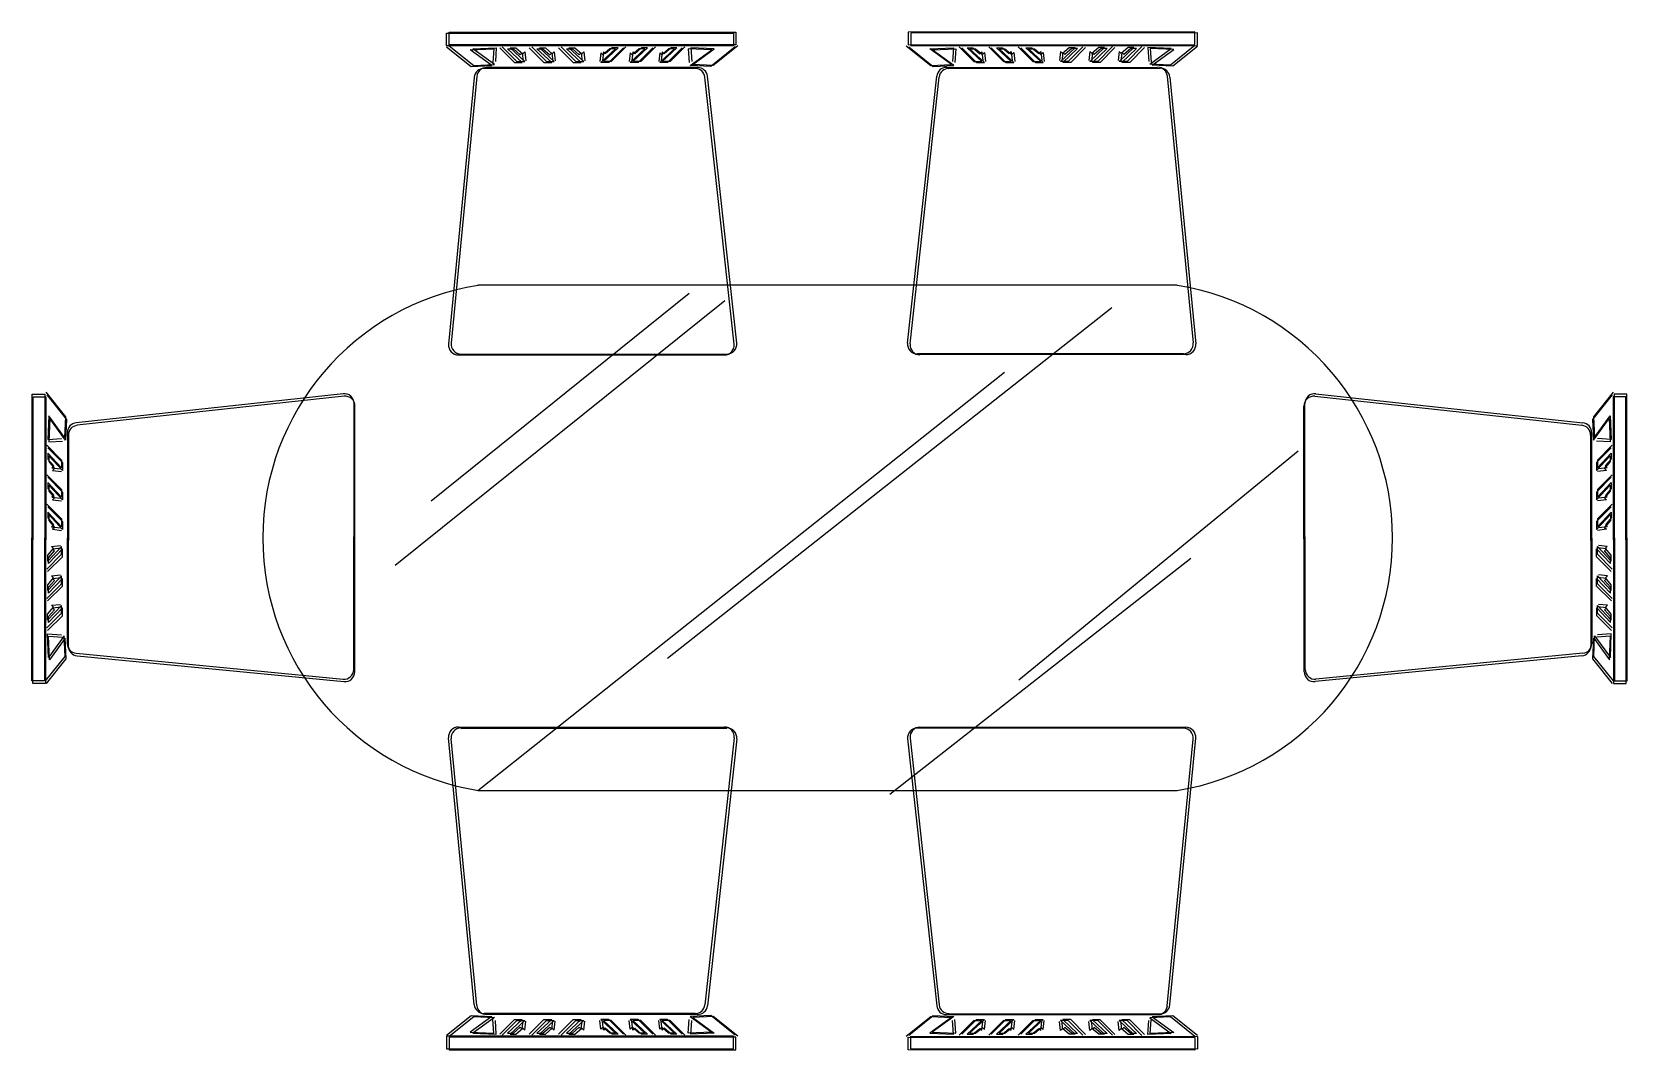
# Model space of a CAD drawing. Extents: x 15.9 to 33.1, y 12.3 to 21.3.
# Drawn here: x 25.187 to 27.781, y 16.037 to 17.693 of the extents above; entities that cross this region are included whole.
import ezdxf

# ---------------------------------------------------------------- set-up
doc = ezdxf.new("R2010")
doc.units = 0
doc.header["$LTSCALE"] = 0.5
doc.header["$MEASUREMENT"] = 0
doc.layers.get('0').update_dxf_attribs({"linetype": 'CONTINUOUS'})

# ---------------------------------------------------------------- blocks, each defined once
blk = doc.blocks.new('A$C610239F1')
for p, q in [((0.6743, 1.6333, -0.0908), (0.6743, 1.6541, -0.0908)), ((0.6743, 1.6541, -0.0908), (1.1405, 1.6541, -0.0908)), ((0.6785, 1.6349, -0.0908), (0.6785, 1.6556, -0.0908)), ((0.6785, 1.6556, -0.0908), (1.1446, 1.6556, -0.0908)), ((1.1446, 1.6349, -0.0908), (0.6785, 1.6349, -0.0908)), ((1.1405, 1.6541, -0.0908), (1.1405, 1.6333, -0.0908)), ((1.1446, 1.6556, -0.0908), (1.1446, 1.6349, -0.0908)), ((1.8909, 1.6561, -0.0908), (1.4247, 1.6557, -0.0908)), ((1.4247, 1.6557, -0.0908), (1.4247, 1.635, -0.0908)), ((1.4247, 1.635, -0.0908), (1.8909, 1.6354, -0.0908)), ((1.895, 1.6546, -0.0908), (1.4288, 1.6542, -0.0908)), ((1.4288, 1.6542, -0.0908), (1.4289, 1.6335, -0.0908)), ((1.8909, 1.6354, -0.0908), (1.8909, 1.6561, -0.0908)), ((1.895, 1.6339, -0.0908), (1.895, 1.6546, -0.0908)), ((1.1405, 1.6333, -0.0908), (0.6743, 1.6333, -0.0908)), ((0.6743, 1.6317, -0.0908), (0.7143, 1.5998, -0.0908)), ((0.6785, 1.6333, -0.0908), (0.7184, 1.6013, -0.0908)), ((0.7127, 1.627, -0.0908), (0.751, 1.6285, -0.0908)), ((0.7478, 1.6014, -0.0908), (0.7127, 1.627, -0.0908)), ((0.7168, 1.6285, -0.0908), (0.7551, 1.6301, -0.0908)), ((0.7519, 1.6029, -0.0908), (0.7168, 1.6285, -0.0908)), ((0.751, 1.6285, -0.0908), (0.7494, 1.6062, -0.0908)), ((0.7551, 1.6301, -0.0908), (0.7535, 1.6077, -0.0908)), ((0.7606, 1.6301, -0.0908), (0.7845, 1.6062, -0.0908)), ((0.7647, 1.6317, -0.0908), (0.7886, 1.6077, -0.0908)), ((0.7973, 1.6062, -0.0908), (0.7733, 1.6285, -0.0908)), ((0.7733, 1.6285, -0.0908), (0.7829, 1.6285, -0.0908)), ((0.8014, 1.6077, -0.0908), (0.7774, 1.6301, -0.0908)), ((0.7774, 1.6301, -0.0908), (0.787, 1.6301, -0.0908)), ((0.7829, 1.6285, -0.0908), (0.7941, 1.619, -0.0908)), ((0.787, 1.6301, -0.0908), (0.7982, 1.6205, -0.0908)), ((0.7941, 1.619, -0.0908), (0.7973, 1.6222, -0.0908)), ((0.7973, 1.6222, -0.0908), (0.7989, 1.6078, -0.0908)), ((0.7982, 1.6205, -0.0908), (0.8014, 1.6237, -0.0908)), ((0.8014, 1.6237, -0.0908), (0.803, 1.6093, -0.0908)), ((0.8084, 1.6301, -0.0908), (0.8324, 1.6062, -0.0908)), ((0.8126, 1.6317, -0.0908), (0.8365, 1.6077, -0.0908)), ((0.8452, 1.6062, -0.0908), (0.8212, 1.6285, -0.0908)), ((0.8212, 1.6285, -0.0908), (0.8308, 1.6285, -0.0908)), ((0.8493, 1.6077, -0.0908), (0.8253, 1.6301, -0.0908)), ((0.8253, 1.6301, -0.0908), (0.8349, 1.6301, -0.0908)), ((0.8308, 1.6285, -0.0908), (0.842, 1.619, -0.0908)), ((0.8349, 1.6301, -0.0908), (0.8461, 1.6205, -0.0908)), ((0.842, 1.619, -0.0908), (0.8452, 1.6222, -0.0908)), ((0.8452, 1.6222, -0.0908), (0.8468, 1.6078, -0.0908)), ((0.8461, 1.6205, -0.0908), (0.8493, 1.6237, -0.0908)), ((0.8493, 1.6237, -0.0908), (0.8509, 1.6093, -0.0908)), ((0.8563, 1.6301, -0.0908), (0.8803, 1.6062, -0.0908)), ((0.8605, 1.6317, -0.0908), (0.8844, 1.6077, -0.0908)), ((0.8931, 1.6062, -0.0908), (0.8691, 1.6285, -0.0908)), ((0.8691, 1.6285, -0.0908), (0.8787, 1.6285, -0.0908)), ((0.8972, 1.6077, -0.0908), (0.8732, 1.6301, -0.0908)), ((0.8732, 1.6301, -0.0908), (0.8828, 1.6301, -0.0908)), ((0.8787, 1.6285, -0.0908), (0.8899, 1.619, -0.0908)), ((0.8828, 1.6301, -0.0908), (0.894, 1.6205, -0.0908)), ((0.8899, 1.619, -0.0908), (0.8931, 1.6222, -0.0908)), ((0.8931, 1.6222, -0.0908), (0.8947, 1.6078, -0.0908)), ((0.894, 1.6205, -0.0908), (0.8972, 1.6237, -0.0908)), ((0.8972, 1.6237, -0.0908), (0.8988, 1.6093, -0.0908)), ((0.925, 1.6222, -0.0908), (0.9234, 1.6078, -0.0908)), ((0.925, 1.6062, -0.0908), (0.9489, 1.6285, -0.0908)), ((0.9282, 1.619, -0.0908), (0.925, 1.6222, -0.0908)), ((0.9291, 1.6237, -0.0908), (0.9275, 1.6093, -0.0908)), ((0.9394, 1.6285, -0.0908), (0.9282, 1.619, -0.0908)), ((0.9291, 1.6077, -0.0908), (0.9531, 1.6301, -0.0908)), ((0.9323, 1.6205, -0.0908), (0.9291, 1.6237, -0.0908)), ((0.9435, 1.6301, -0.0908), (0.9323, 1.6205, -0.0908)), ((0.9617, 1.6301, -0.0908), (0.9378, 1.6062, -0.0908)), ((0.9489, 1.6285, -0.0908), (0.9394, 1.6285, -0.0908)), ((0.9658, 1.6317, -0.0908), (0.9419, 1.6077, -0.0908)), ((0.9531, 1.6301, -0.0908), (0.9435, 1.6301, -0.0908)), ((0.9729, 1.6222, -0.0908), (0.9713, 1.6078, -0.0908)), ((0.9729, 1.6062, -0.0908), (0.9968, 1.6285, -0.0908)), ((0.9761, 1.619, -0.0908), (0.9729, 1.6222, -0.0908)), ((0.977, 1.6237, -0.0908), (0.9754, 1.6093, -0.0908)), ((0.9873, 1.6285, -0.0908), (0.9761, 1.619, -0.0908)), ((0.977, 1.6077, -0.0908), (1.001, 1.6301, -0.0908)), ((0.9802, 1.6205, -0.0908), (0.977, 1.6237, -0.0908)), ((0.9914, 1.6301, -0.0908), (0.9802, 1.6205, -0.0908)), ((1.0096, 1.6301, -0.0908), (0.9857, 1.6062, -0.0908)), ((0.9968, 1.6285, -0.0908), (0.9873, 1.6285, -0.0908)), ((1.0137, 1.6317, -0.0908), (0.9898, 1.6077, -0.0908)), ((1.001, 1.6301, -0.0908), (0.9914, 1.6301, -0.0908)), ((1.0208, 1.6222, -0.0908), (1.0192, 1.6078, -0.0908)), ((1.0208, 1.6062, -0.0908), (1.0447, 1.6285, -0.0908)), ((1.024, 1.619, -0.0908), (1.0208, 1.6222, -0.0908)), ((1.0249, 1.6237, -0.0908), (1.0233, 1.6093, -0.0908)), ((1.0351, 1.6285, -0.0908), (1.024, 1.619, -0.0908)), ((1.0249, 1.6077, -0.0908), (1.0488, 1.6301, -0.0908)), ((1.0281, 1.6205, -0.0908), (1.0249, 1.6237, -0.0908)), ((1.0393, 1.6301, -0.0908), (1.0281, 1.6205, -0.0908)), ((1.0575, 1.6301, -0.0908), (1.0336, 1.6062, -0.0908)), ((1.0447, 1.6285, -0.0908), (1.0351, 1.6285, -0.0908)), ((1.0616, 1.6317, -0.0908), (1.0377, 1.6077, -0.0908)), ((1.0488, 1.6301, -0.0908), (1.0393, 1.6301, -0.0908)), ((1.1054, 1.627, -0.0908), (1.0671, 1.6285, -0.0908)), ((1.0671, 1.6285, -0.0908), (1.0687, 1.6062, -0.0908)), ((1.0703, 1.6014, -0.0908), (1.1054, 1.627, -0.0908)), ((1.1095, 1.6285, -0.0908), (1.0712, 1.6301, -0.0908)), ((1.0712, 1.6301, -0.0908), (1.0728, 1.6077, -0.0908)), ((1.0744, 1.6029, -0.0908), (1.1095, 1.6285, -0.0908)), ((1.1437, 1.6317, -0.0908), (1.1038, 1.5998, -0.0908)), ((1.1478, 1.6333, -0.0908), (1.1079, 1.6013, -0.0908)), ((1.4216, 1.6334, -0.0908), (1.4615, 1.6015, -0.0908)), ((1.4257, 1.6319, -0.0908), (1.4656, 1.6, -0.0908)), ((1.4289, 1.6335, -0.0908), (1.895, 1.6339, -0.0908)), ((1.4599, 1.6286, -0.0908), (1.4982, 1.6303, -0.0908)), ((1.495, 1.6031, -0.0908), (1.4599, 1.6286, -0.0908)), ((1.464, 1.6271, -0.0908), (1.5023, 1.6287, -0.0908)), ((1.4991, 1.6016, -0.0908), (1.464, 1.6271, -0.0908)), ((1.4982, 1.6303, -0.0908), (1.4966, 1.6079, -0.0908)), ((1.5023, 1.6287, -0.0908), (1.5007, 1.6064, -0.0908)), ((1.5078, 1.6319, -0.0908), (1.5317, 1.6079, -0.0908)), ((1.5119, 1.6303, -0.0908), (1.5359, 1.6064, -0.0908)), ((1.5445, 1.608, -0.0908), (1.5205, 1.6303, -0.0908)), ((1.5205, 1.6303, -0.0908), (1.5301, 1.6303, -0.0908)), ((1.5486, 1.6064, -0.0908), (1.5247, 1.6288, -0.0908)), ((1.5247, 1.6288, -0.0908), (1.5342, 1.6288, -0.0908)), ((1.5301, 1.6303, -0.0908), (1.5413, 1.6207, -0.0908)), ((1.5342, 1.6288, -0.0908), (1.5454, 1.6192, -0.0908)), ((1.5413, 1.6207, -0.0908), (1.5445, 1.6239, -0.0908)), ((1.5445, 1.6239, -0.0908), (1.5461, 1.6095, -0.0908)), ((1.5454, 1.6192, -0.0908), (1.5486, 1.6224, -0.0908)), ((1.5486, 1.6224, -0.0908), (1.5502, 1.608, -0.0908)), ((1.5557, 1.6319, -0.0908), (1.5796, 1.608, -0.0908)), ((1.5598, 1.6304, -0.0908), (1.5837, 1.6065, -0.0908)), ((1.5924, 1.608, -0.0908), (1.5684, 1.6303, -0.0908)), ((1.5684, 1.6303, -0.0908), (1.578, 1.6303, -0.0908)), ((1.5965, 1.6065, -0.0908), (1.5726, 1.6288, -0.0908)), ((1.5726, 1.6288, -0.0908), (1.5821, 1.6288, -0.0908)), ((1.578, 1.6303, -0.0908), (1.5892, 1.6208, -0.0908)), ((1.5821, 1.6288, -0.0908), (1.5933, 1.6192, -0.0908)), ((1.5892, 1.6208, -0.0908), (1.5924, 1.624, -0.0908)), ((1.5924, 1.624, -0.0908), (1.594, 1.6096, -0.0908)), ((1.5933, 1.6192, -0.0908), (1.5965, 1.6224, -0.0908)), ((1.5965, 1.6224, -0.0908), (1.5981, 1.6081, -0.0908)), ((1.6036, 1.6319, -0.0908), (1.6275, 1.608, -0.0908)), ((1.6077, 1.6304, -0.0908), (1.6316, 1.6065, -0.0908)), ((1.6403, 1.608, -0.0908), (1.6163, 1.6304, -0.0908)), ((1.6163, 1.6304, -0.0908), (1.6259, 1.6304, -0.0908)), ((1.6444, 1.6065, -0.0908), (1.6204, 1.6288, -0.0908)), ((1.6204, 1.6288, -0.0908), (1.63, 1.6288, -0.0908)), ((1.6259, 1.6304, -0.0908), (1.6371, 1.6208, -0.0908)), ((1.63, 1.6288, -0.0908), (1.6412, 1.6193, -0.0908)), ((1.6371, 1.6208, -0.0908), (1.6403, 1.624, -0.0908)), ((1.6403, 1.624, -0.0908), (1.6419, 1.6096, -0.0908)), ((1.6412, 1.6193, -0.0908), (1.6444, 1.6225, -0.0908)), ((1.6444, 1.6225, -0.0908), (1.646, 1.6081, -0.0908)), ((1.6722, 1.624, -0.0908), (1.6706, 1.6097, -0.0908)), ((1.6722, 1.6081, -0.0908), (1.6962, 1.6304, -0.0908)), ((1.6754, 1.6208, -0.0908), (1.6722, 1.624, -0.0908)), ((1.685, 1.6081, -0.0908), (1.6722, 1.6081, -0.0908)), ((1.6763, 1.6225, -0.0908), (1.6747, 1.6081, -0.0908)), ((1.6866, 1.6304, -0.0908), (1.6754, 1.6208, -0.0908)), ((1.6763, 1.6065, -0.0908), (1.7003, 1.6289, -0.0908)), ((1.6795, 1.6193, -0.0908), (1.6763, 1.6225, -0.0908)), ((1.6907, 1.6289, -0.0908), (1.6795, 1.6193, -0.0908)), ((1.7089, 1.632, -0.0908), (1.685, 1.6081, -0.0908)), ((1.6962, 1.6304, -0.0908), (1.6866, 1.6304, -0.0908)), ((1.713, 1.6305, -0.0908), (1.6891, 1.6066, -0.0908)), ((1.7003, 1.6289, -0.0908), (1.6907, 1.6289, -0.0908)), ((1.7201, 1.6241, -0.0908), (1.7185, 1.6097, -0.0908)), ((1.7201, 1.6081, -0.0908), (1.744, 1.6305, -0.0908)), ((1.7233, 1.6209, -0.0908), (1.7201, 1.6241, -0.0908)), ((1.7329, 1.6081, -0.0908), (1.7201, 1.6081, -0.0908)), ((1.7242, 1.6225, -0.0908), (1.7226, 1.6082, -0.0908)), ((1.7345, 1.6305, -0.0908), (1.7233, 1.6209, -0.0908)), ((1.7242, 1.6066, -0.0908), (1.7482, 1.629, -0.0908)), ((1.7274, 1.6194, -0.0908), (1.7242, 1.6225, -0.0908)), ((1.7386, 1.6289, -0.0908), (1.7274, 1.6194, -0.0908)), ((1.7568, 1.6321, -0.0908), (1.7329, 1.6081, -0.0908)), ((1.744, 1.6305, -0.0908), (1.7345, 1.6305, -0.0908)), ((1.7609, 1.6306, -0.0908), (1.737, 1.6066, -0.0908)), ((1.7482, 1.629, -0.0908), (1.7386, 1.6289, -0.0908)), ((1.768, 1.6241, -0.0908), (1.7664, 1.6097, -0.0908)), ((1.768, 1.6081, -0.0908), (1.7919, 1.6305, -0.0908)), ((1.7712, 1.6209, -0.0908), (1.768, 1.6241, -0.0908)), ((1.7808, 1.6082, -0.0908), (1.768, 1.6081, -0.0908)), ((1.7721, 1.6226, -0.0908), (1.7705, 1.6082, -0.0908)), ((1.7824, 1.6305, -0.0908), (1.7712, 1.6209, -0.0908)), ((1.7721, 1.6066, -0.0908), (1.7961, 1.629, -0.0908)), ((1.7753, 1.6194, -0.0908), (1.7721, 1.6226, -0.0908)), ((1.7865, 1.629, -0.0908), (1.7753, 1.6194, -0.0908)), ((1.8047, 1.6321, -0.0908), (1.7808, 1.6082, -0.0908)), ((1.7919, 1.6305, -0.0908), (1.7824, 1.6305, -0.0908)), ((1.8088, 1.6306, -0.0908), (1.7849, 1.6066, -0.0908)), ((1.7961, 1.629, -0.0908), (1.7865, 1.629, -0.0908)), ((1.8526, 1.629, -0.0908), (1.8143, 1.6305, -0.0908)), ((1.8143, 1.6305, -0.0908), (1.8159, 1.6082, -0.0908)), ((1.8175, 1.6034, -0.0908), (1.8526, 1.629, -0.0908)), ((1.8567, 1.6275, -0.0908), (1.8184, 1.629, -0.0908)), ((1.8184, 1.629, -0.0908), (1.82, 1.6067, -0.0908)), ((1.8216, 1.6019, -0.0908), (1.8567, 1.6275, -0.0908)), ((1.8909, 1.6338, -0.0908), (1.851, 1.6018, -0.0908)), ((1.895, 1.6323, -0.0908), (1.8552, 1.6003, -0.0908)), ((0.7193, 1.5822, -0.0908), (0.6776, 1.1482, -0.0908)), ((0.7234, 1.5837, -0.0908), (0.6817, 1.1497, -0.0908)), ((0.7143, 1.5998, -0.0908), (0.7478, 1.6014, -0.0908)), ((0.7184, 1.6013, -0.0908), (0.7519, 1.6029, -0.0908)), ((1.0783, 1.5966, -0.0908), (0.7351, 1.5966, -0.0908)), ((1.0824, 1.5981, -0.0908), (0.7393, 1.5981, -0.0908)), ((0.7845, 1.6062, -0.0908), (0.7973, 1.6062, -0.0908)), ((0.7886, 1.6077, -0.0908), (0.8014, 1.6077, -0.0908)), ((0.8324, 1.6062, -0.0908), (0.8452, 1.6062, -0.0908)), ((0.8365, 1.6077, -0.0908), (0.8493, 1.6077, -0.0908)), ((0.8803, 1.6062, -0.0908), (0.8931, 1.6062, -0.0908)), ((0.8844, 1.6077, -0.0908), (0.8972, 1.6077, -0.0908)), ((0.9378, 1.6062, -0.0908), (0.925, 1.6062, -0.0908)), ((0.9419, 1.6077, -0.0908), (0.9291, 1.6077, -0.0908)), ((0.9857, 1.6062, -0.0908), (0.9729, 1.6062, -0.0908)), ((0.9898, 1.6077, -0.0908), (0.977, 1.6077, -0.0908)), ((1.0336, 1.6062, -0.0908), (1.0208, 1.6062, -0.0908)), ((1.0377, 1.6077, -0.0908), (1.0249, 1.6077, -0.0908)), ((1.1038, 1.5998, -0.0908), (1.0703, 1.6014, -0.0908)), ((1.1079, 1.6013, -0.0908), (1.0744, 1.6029, -0.0908)), ((1.1418, 1.1484, -0.0908), (1.0942, 1.5824, -0.0908)), ((1.1459, 1.1499, -0.0908), (1.0983, 1.5839, -0.0908)), ((1.4239, 1.15, -0.0908), (1.4711, 1.5841, -0.0908)), ((1.428, 1.1485, -0.0908), (1.4752, 1.5826, -0.0908)), ((1.4615, 1.6015, -0.0908), (1.495, 1.6031, -0.0908)), ((1.4656, 1.6, -0.0908), (1.4991, 1.6016, -0.0908)), ((1.487, 1.5983, -0.0908), (1.8301, 1.5986, -0.0908)), ((1.4911, 1.5968, -0.0908), (1.8343, 1.5971, -0.0908)), ((1.5317, 1.6079, -0.0908), (1.5445, 1.608, -0.0908)), ((1.5359, 1.6064, -0.0908), (1.5486, 1.6064, -0.0908)), ((1.5796, 1.608, -0.0908), (1.5924, 1.608, -0.0908)), ((1.5837, 1.6065, -0.0908), (1.5965, 1.6065, -0.0908)), ((1.6275, 1.608, -0.0908), (1.6403, 1.608, -0.0908)), ((1.6316, 1.6065, -0.0908), (1.6444, 1.6065, -0.0908)), ((1.6891, 1.6066, -0.0908), (1.6763, 1.6065, -0.0908)), ((1.737, 1.6066, -0.0908), (1.7242, 1.6066, -0.0908)), ((1.7849, 1.6066, -0.0908), (1.7721, 1.6066, -0.0908)), ((1.851, 1.6018, -0.0908), (1.8175, 1.6034, -0.0908)), ((1.8552, 1.6003, -0.0908), (1.8216, 1.6019, -0.0908)), ((1.8461, 1.5842, -0.0908), (1.8881, 1.1502, -0.0908)), ((1.8502, 1.5827, -0.0908), (1.8922, 1.1487, -0.0908)), ((0.5907, 0.7886), (1.1267, 1.2192)), ((0.6489, 0.8934), (1.0684, 1.2309)), ((1.8623, 1.2439), (0.7253, 1.2439)), ((1.0335, 0.6373), (1.7559, 1.2076)), ((0.6935, 1.1307, -0.0908), (1.1259, 1.1307, -0.0908)), ((0.6976, 1.1322, -0.0908), (1.13, 1.1322, -0.0908)), ((1.8722, 1.1327, -0.0908), (1.4398, 1.1323, -0.0908)), ((1.8763, 1.1312, -0.0908), (1.4439, 1.1308, -0.0908)), ((0.7253, 0.4224), (1.5811, 1.1029)), ((0, 0.6006, -0.0908), (0.0004, 1.0667, -0.0908)), ((0.0004, 1.0667, -0.0908), (0.0212, 1.0667, -0.0908)), ((0.0212, 1.0667, -0.0908), (0.0207, 0.6005, -0.0908)), ((0.0228, 1.0699, -0.0908), (0.0546, 1.03, -0.0908)), ((0.0243, 1.0658, -0.0908), (0.0561, 1.0258, -0.0908)), ((0.5061, 1.0675, -0.0908), (0.072, 1.0203, -0.0908)), ((0.5076, 1.0634, -0.0908), (0.0736, 1.0162, -0.0908)), ((2.086, 1.0634, -0.0908), (2.5201, 1.0162, -0.0908)), ((2.0876, 1.0675, -0.0908), (2.5216, 1.0203, -0.0908)), ((2.5694, 1.0658, -0.0908), (2.5375, 1.0258, -0.0908)), ((2.5709, 1.0699, -0.0908), (2.539, 1.03, -0.0908)), ((2.5932, 1.0667, -0.0908), (2.5725, 1.0667, -0.0908)), ((2.5725, 1.0667, -0.0908), (2.5729, 0.6005, -0.0908)), ((2.5936, 0.6006, -0.0908), (2.5932, 1.0667, -0.0908)), ((0.0015, 0.5964, -0.0908), (0.0019, 1.0626, -0.0908)), ((0.0019, 1.0626, -0.0908), (0.0227, 1.0626, -0.0908)), ((0.0227, 1.0626, -0.0908), (0.0223, 0.5964, -0.0908)), ((0.5234, 0.6193, -0.0908), (0.5238, 1.0517, -0.0908)), ((0.5249, 0.6151, -0.0908), (0.5253, 1.0475, -0.0908)), ((2.0687, 0.6151, -0.0908), (2.0683, 1.0475, -0.0908)), ((2.0702, 0.6193, -0.0908), (2.0699, 1.0517, -0.0908)), ((2.5917, 1.0626, -0.0908), (2.571, 1.0626, -0.0908)), ((2.571, 1.0626, -0.0908), (2.5714, 0.5964, -0.0908)), ((2.5921, 0.5964, -0.0908), (2.5917, 1.0626, -0.0908)), ((0.0275, 1.0316, -0.0908), (0.0259, 0.9933, -0.0908)), ((0.029, 1.0275, -0.0908), (0.0274, 0.9892, -0.0908)), ((0.053, 0.9964, -0.0908), (0.0275, 1.0316, -0.0908)), ((0.0545, 0.9923, -0.0908), (0.029, 1.0275, -0.0908)), ((0.0546, 1.03, -0.0908), (0.053, 0.9964, -0.0908)), ((0.0561, 1.0258, -0.0908), (0.0545, 0.9923, -0.0908)), ((2.5375, 1.0258, -0.0908), (2.5391, 0.9923, -0.0908)), ((2.539, 1.03, -0.0908), (2.5406, 0.9964, -0.0908)), ((2.5391, 0.9923, -0.0908), (2.5646, 1.0275, -0.0908)), ((2.5406, 0.9964, -0.0908), (2.5661, 1.0316, -0.0908)), ((2.5646, 1.0275, -0.0908), (2.5663, 0.9892, -0.0908)), ((2.5661, 1.0316, -0.0908), (2.5678, 0.9933, -0.0908)), ((0.0259, 0.9933, -0.0908), (0.0482, 0.9948, -0.0908)), ((0.0274, 0.9892, -0.0908), (0.0497, 0.9907, -0.0908)), ((0.0578, 1.0045, -0.0908), (0.0575, 0.6613, -0.0908)), ((0.0593, 1.0004, -0.0908), (0.059, 0.6572, -0.0908)), ((2.5343, 1.0004, -0.0908), (2.5346, 0.6572, -0.0908)), ((2.5358, 1.0045, -0.0908), (2.5361, 0.6613, -0.0908)), ((2.5663, 0.9892, -0.0908), (2.5439, 0.9907, -0.0908)), ((2.5678, 0.9933, -0.0908), (2.5454, 0.9948, -0.0908)), ((0.0243, 0.9837, -0.0908), (0.0482, 0.9597, -0.0908)), ((0.0258, 0.9796, -0.0908), (0.0497, 0.9556, -0.0908)), ((0.0259, 0.9709, -0.0908), (0.0258, 0.9613, -0.0908)), ((0.0258, 0.9613, -0.0908), (0.0354, 0.9502, -0.0908)), ((0.0482, 0.947, -0.0908), (0.0259, 0.9709, -0.0908)), ((0.0497, 0.9428, -0.0908), (0.0274, 0.9668, -0.0908)), ((0.0274, 0.9668, -0.0908), (0.0274, 0.9572, -0.0908)), ((0.0482, 0.9597, -0.0908), (0.0482, 0.947, -0.0908)), ((1.6044, 0.6024), (2.0589, 0.9748)), ((2.5679, 0.9796, -0.0908), (2.5439, 0.9556, -0.0908)), ((2.544, 0.9428, -0.0908), (2.5663, 0.9668, -0.0908)), ((2.5694, 0.9837, -0.0908), (2.5455, 0.9597, -0.0908)), ((2.5455, 0.947, -0.0908), (2.5678, 0.9709, -0.0908)), ((2.5455, 0.9597, -0.0908), (2.5455, 0.947, -0.0908)), ((2.5678, 0.9613, -0.0908), (2.5582, 0.9502, -0.0908)), ((2.5663, 0.9668, -0.0908), (2.5663, 0.9572, -0.0908)), ((2.5678, 0.9709, -0.0908), (2.5678, 0.9613, -0.0908)), ((0.0242, 0.9358, -0.0908), (0.0481, 0.9118, -0.0908)), ((0.0274, 0.9572, -0.0908), (0.0369, 0.946, -0.0908)), ((0.0354, 0.9502, -0.0908), (0.0322, 0.947, -0.0908)), ((0.0322, 0.947, -0.0908), (0.0466, 0.9454, -0.0908)), ((0.0369, 0.946, -0.0908), (0.0337, 0.9428, -0.0908)), ((0.0337, 0.9428, -0.0908), (0.0481, 0.9412, -0.0908)), ((0.0497, 0.9556, -0.0908), (0.0497, 0.9428, -0.0908)), ((2.5439, 0.9556, -0.0908), (2.544, 0.9428, -0.0908)), ((2.5694, 0.9358, -0.0908), (2.5455, 0.9118, -0.0908)), ((2.5599, 0.9428, -0.0908), (2.5456, 0.9412, -0.0908)), ((2.5614, 0.947, -0.0908), (2.5471, 0.9454, -0.0908)), ((2.5663, 0.9572, -0.0908), (2.5567, 0.946, -0.0908)), ((2.5567, 0.946, -0.0908), (2.5599, 0.9428, -0.0908)), ((2.5582, 0.9502, -0.0908), (2.5614, 0.947, -0.0908)), ((0.0257, 0.9317, -0.0908), (0.0497, 0.9077, -0.0908)), ((0.0481, 0.8991, -0.0908), (0.0258, 0.923, -0.0908)), ((0.0258, 0.923, -0.0908), (0.0258, 0.9134, -0.0908)), ((0.0258, 0.9134, -0.0908), (0.0354, 0.9023, -0.0908)), ((0.0496, 0.8949, -0.0908), (0.0273, 0.9189, -0.0908)), ((0.0273, 0.9189, -0.0908), (0.0273, 0.9093, -0.0908)), ((0.0273, 0.9093, -0.0908), (0.0369, 0.8981, -0.0908)), ((0.0481, 0.9118, -0.0908), (0.0481, 0.8991, -0.0908)), ((2.5679, 0.9317, -0.0908), (2.544, 0.9077, -0.0908)), ((2.544, 0.8949, -0.0908), (2.5663, 0.9189, -0.0908)), ((2.5455, 0.8991, -0.0908), (2.5678, 0.923, -0.0908)), ((2.5455, 0.9118, -0.0908), (2.5455, 0.8991, -0.0908)), ((2.5663, 0.9093, -0.0908), (2.5568, 0.8981, -0.0908)), ((2.5678, 0.9134, -0.0908), (2.5583, 0.9023, -0.0908)), ((2.5663, 0.9189, -0.0908), (2.5663, 0.9093, -0.0908)), ((2.5678, 0.923, -0.0908), (2.5678, 0.9134, -0.0908)), ((0.0242, 0.8879, -0.0908), (0.0481, 0.8639, -0.0908)), ((0.0257, 0.8838, -0.0908), (0.0496, 0.8598, -0.0908)), ((0.0354, 0.9023, -0.0908), (0.0322, 0.8991, -0.0908)), ((0.0322, 0.8991, -0.0908), (0.0465, 0.8975, -0.0908)), ((0.0369, 0.8981, -0.0908), (0.0337, 0.895, -0.0908)), ((0.0337, 0.895, -0.0908), (0.048, 0.8933, -0.0908)), ((0.0497, 0.9077, -0.0908), (0.0496, 0.8949, -0.0908)), ((2.544, 0.9077, -0.0908), (2.544, 0.8949, -0.0908)), ((2.5679, 0.8838, -0.0908), (2.544, 0.8598, -0.0908)), ((2.5695, 0.8879, -0.0908), (2.5455, 0.8639, -0.0908)), ((2.56, 0.895, -0.0908), (2.5456, 0.8933, -0.0908)), ((2.5615, 0.8991, -0.0908), (2.5471, 0.8975, -0.0908)), ((2.5568, 0.8981, -0.0908), (2.56, 0.895, -0.0908)), ((2.5583, 0.9023, -0.0908), (2.5615, 0.8991, -0.0908)), ((0.0481, 0.8512, -0.0908), (0.0258, 0.8751, -0.0908)), ((0.0258, 0.8751, -0.0908), (0.0258, 0.8656, -0.0908)), ((0.0258, 0.8656, -0.0908), (0.0353, 0.8544, -0.0908)), ((0.0496, 0.847, -0.0908), (0.0273, 0.871, -0.0908)), ((0.0273, 0.871, -0.0908), (0.0273, 0.8614, -0.0908)), ((0.0273, 0.8614, -0.0908), (0.0368, 0.8502, -0.0908)), ((0.0481, 0.8639, -0.0908), (0.0481, 0.8512, -0.0908)), ((0.0496, 0.8598, -0.0908), (0.0496, 0.847, -0.0908)), ((2.544, 0.847, -0.0908), (2.5664, 0.871, -0.0908)), ((2.544, 0.8598, -0.0908), (2.544, 0.847, -0.0908)), ((2.5455, 0.8639, -0.0908), (2.5456, 0.8512, -0.0908)), ((2.5456, 0.8512, -0.0908), (2.5679, 0.8751, -0.0908)), ((2.5664, 0.8614, -0.0908), (2.5568, 0.8502, -0.0908)), ((2.5679, 0.8656, -0.0908), (2.5583, 0.8544, -0.0908)), ((2.5664, 0.871, -0.0908), (2.5664, 0.8614, -0.0908)), ((2.5679, 0.8751, -0.0908), (2.5679, 0.8656, -0.0908)), ((0.0353, 0.8544, -0.0908), (0.0321, 0.8512, -0.0908)), ((0.0321, 0.8512, -0.0908), (0.0465, 0.8496, -0.0908)), ((0.0368, 0.8502, -0.0908), (0.0336, 0.8471, -0.0908)), ((0.0336, 0.8471, -0.0908), (0.048, 0.8454, -0.0908)), ((2.56, 0.8471, -0.0908), (2.5456, 0.8454, -0.0908)), ((2.5615, 0.8512, -0.0908), (2.5472, 0.8496, -0.0908)), ((2.5568, 0.8502, -0.0908), (2.56, 0.8471, -0.0908)), ((2.5583, 0.8544, -0.0908), (2.5615, 0.8512, -0.0908)), ((0.0241, 0.7825, -0.0908), (0.0481, 0.8065, -0.0908)), ((0.0481, 0.8192, -0.0908), (0.0257, 0.7953, -0.0908)), ((0.0257, 0.8049, -0.0908), (0.0353, 0.8161, -0.0908)), ((0.0257, 0.7953, -0.0908), (0.0257, 0.8049, -0.0908)), ((0.0496, 0.8151, -0.0908), (0.0272, 0.7912, -0.0908)), ((0.0272, 0.8008, -0.0908), (0.0368, 0.8119, -0.0908)), ((0.0321, 0.8192, -0.0908), (0.0465, 0.8208, -0.0908)), ((0.0353, 0.8161, -0.0908), (0.0321, 0.8192, -0.0908)), ((0.0336, 0.8151, -0.0908), (0.048, 0.8167, -0.0908)), ((0.0368, 0.8119, -0.0908), (0.0336, 0.8151, -0.0908)), ((0.0481, 0.8065, -0.0908), (0.0481, 0.8192, -0.0908)), ((0.0496, 0.8023, -0.0908), (0.0496, 0.8151, -0.0908)), ((2.5441, 0.8023, -0.0908), (2.5441, 0.8151, -0.0908)), ((2.5441, 0.8151, -0.0908), (2.5664, 0.7912, -0.0908)), ((2.5456, 0.8065, -0.0908), (2.5456, 0.8192, -0.0908)), ((2.5456, 0.8192, -0.0908), (2.5679, 0.7953, -0.0908)), ((2.5695, 0.7825, -0.0908), (2.5456, 0.8065, -0.0908)), ((2.56, 0.8151, -0.0908), (2.5457, 0.8167, -0.0908)), ((2.5615, 0.8192, -0.0908), (2.5472, 0.8208, -0.0908)), ((2.5568, 0.8119, -0.0908), (2.56, 0.8151, -0.0908)), ((2.5664, 0.8008, -0.0908), (2.5568, 0.8119, -0.0908)), ((2.5583, 0.8161, -0.0908), (2.5615, 0.8192, -0.0908)), ((2.5679, 0.8049, -0.0908), (2.5583, 0.8161, -0.0908)), ((2.5679, 0.7953, -0.0908), (2.5679, 0.8049, -0.0908)), ((0.0256, 0.7784, -0.0908), (0.0496, 0.8023, -0.0908)), ((0.0272, 0.7912, -0.0908), (0.0272, 0.8008, -0.0908)), ((1.3947, 0.4162), (1.8841, 0.8002)), ((2.568, 0.7784, -0.0908), (2.5441, 0.8023, -0.0908)), ((2.5664, 0.7912, -0.0908), (2.5664, 0.8008, -0.0908)), ((0.0241, 0.7346, -0.0908), (0.048, 0.7586, -0.0908)), ((0.0256, 0.7305, -0.0908), (0.0495, 0.7544, -0.0908)), ((0.048, 0.7713, -0.0908), (0.0257, 0.7474, -0.0908)), ((0.0257, 0.757, -0.0908), (0.0353, 0.7682, -0.0908)), ((0.0257, 0.7474, -0.0908), (0.0257, 0.757, -0.0908)), ((0.0495, 0.7672, -0.0908), (0.0272, 0.7433, -0.0908)), ((0.0272, 0.7529, -0.0908), (0.0368, 0.764, -0.0908)), ((0.0272, 0.7433, -0.0908), (0.0272, 0.7529, -0.0908)), ((0.0321, 0.7714, -0.0908), (0.0464, 0.7729, -0.0908)), ((0.0353, 0.7682, -0.0908), (0.0321, 0.7714, -0.0908)), ((0.0336, 0.7672, -0.0908), (0.0479, 0.7688, -0.0908)), ((0.0368, 0.764, -0.0908), (0.0336, 0.7672, -0.0908)), ((0.048, 0.7586, -0.0908), (0.048, 0.7713, -0.0908)), ((0.0495, 0.7544, -0.0908), (0.0495, 0.7672, -0.0908)), ((2.5441, 0.7544, -0.0908), (2.5441, 0.7672, -0.0908)), ((2.5441, 0.7672, -0.0908), (2.5665, 0.7433, -0.0908)), ((2.5681, 0.7305, -0.0908), (2.5441, 0.7544, -0.0908)), ((2.5456, 0.7586, -0.0908), (2.5456, 0.7713, -0.0908)), ((2.5456, 0.7713, -0.0908), (2.568, 0.7474, -0.0908)), ((2.5696, 0.7346, -0.0908), (2.5456, 0.7586, -0.0908)), ((2.5601, 0.7672, -0.0908), (2.5457, 0.7688, -0.0908)), ((2.5616, 0.7714, -0.0908), (2.5472, 0.7729, -0.0908)), ((2.5569, 0.764, -0.0908), (2.5601, 0.7672, -0.0908)), ((2.5665, 0.7529, -0.0908), (2.5569, 0.764, -0.0908)), ((2.5584, 0.7682, -0.0908), (2.5616, 0.7714, -0.0908)), ((2.568, 0.757, -0.0908), (2.5584, 0.7682, -0.0908)), ((2.5665, 0.7433, -0.0908), (2.5665, 0.7529, -0.0908)), ((2.568, 0.7474, -0.0908), (2.568, 0.757, -0.0908)), ((0.024, 0.6867, -0.0908), (0.048, 0.7107, -0.0908)), ((0.0255, 0.6826, -0.0908), (0.0495, 0.7066, -0.0908)), ((0.048, 0.7234, -0.0908), (0.0256, 0.6995, -0.0908)), ((0.0256, 0.7091, -0.0908), (0.0352, 0.7203, -0.0908)), ((0.0256, 0.6995, -0.0908), (0.0256, 0.7091, -0.0908)), ((0.0495, 0.7193, -0.0908), (0.0271, 0.6954, -0.0908)), ((0.0271, 0.705, -0.0908), (0.0367, 0.7161, -0.0908)), ((0.0271, 0.6954, -0.0908), (0.0271, 0.705, -0.0908)), ((0.032, 0.7235, -0.0908), (0.0464, 0.725, -0.0908)), ((0.0352, 0.7203, -0.0908), (0.032, 0.7235, -0.0908)), ((0.0335, 0.7193, -0.0908), (0.0479, 0.7209, -0.0908)), ((0.0367, 0.7161, -0.0908), (0.0335, 0.7193, -0.0908)), ((0.048, 0.7107, -0.0908), (0.048, 0.7234, -0.0908)), ((0.0495, 0.7066, -0.0908), (0.0495, 0.7193, -0.0908)), ((2.5442, 0.7066, -0.0908), (2.5442, 0.7193, -0.0908)), ((2.5442, 0.7193, -0.0908), (2.5665, 0.6954, -0.0908)), ((2.5681, 0.6826, -0.0908), (2.5442, 0.7066, -0.0908)), ((2.5457, 0.7107, -0.0908), (2.5457, 0.7234, -0.0908)), ((2.5457, 0.7234, -0.0908), (2.568, 0.6995, -0.0908)), ((2.5601, 0.7193, -0.0908), (2.5457, 0.7209, -0.0908)), ((2.5696, 0.6867, -0.0908), (2.5457, 0.7107, -0.0908)), ((2.5616, 0.7235, -0.0908), (2.5473, 0.725, -0.0908)), ((2.5569, 0.7161, -0.0908), (2.5601, 0.7193, -0.0908)), ((2.5665, 0.705, -0.0908), (2.5569, 0.7161, -0.0908)), ((2.5584, 0.7203, -0.0908), (2.5616, 0.7235, -0.0908)), ((2.568, 0.7091, -0.0908), (2.5584, 0.7203, -0.0908)), ((2.5665, 0.6954, -0.0908), (2.5665, 0.705, -0.0908)), ((2.568, 0.6995, -0.0908), (2.568, 0.7091, -0.0908)), ((0.0272, 0.6388, -0.0908), (0.0256, 0.6772, -0.0908)), ((0.0256, 0.6772, -0.0908), (0.0479, 0.6755, -0.0908)), ((2.568, 0.6772, -0.0908), (2.5457, 0.6755, -0.0908)), ((2.5665, 0.6388, -0.0908), (2.568, 0.6772, -0.0908)), ((0.0287, 0.6347, -0.0908), (0.0271, 0.673, -0.0908)), ((0.0271, 0.673, -0.0908), (0.0495, 0.6714, -0.0908)), ((0.0527, 0.6739, -0.0908), (0.0272, 0.6388, -0.0908)), ((0.0542, 0.6698, -0.0908), (0.0287, 0.6347, -0.0908)), ((0.0543, 0.6404, -0.0908), (0.0527, 0.6739, -0.0908)), ((0.0558, 0.6363, -0.0908), (0.0542, 0.6698, -0.0908)), ((2.5378, 0.6363, -0.0908), (2.5394, 0.6698, -0.0908)), ((2.5394, 0.6404, -0.0908), (2.5409, 0.6739, -0.0908)), ((2.5394, 0.6698, -0.0908), (2.565, 0.6347, -0.0908)), ((2.5409, 0.6739, -0.0908), (2.5665, 0.6388, -0.0908)), ((2.5665, 0.673, -0.0908), (2.5442, 0.6714, -0.0908)), ((2.565, 0.6347, -0.0908), (2.5665, 0.673, -0.0908)), ((0.0223, 0.6005, -0.0908), (0.0543, 0.6404, -0.0908)), ((0.0239, 0.5964, -0.0908), (0.0558, 0.6363, -0.0908)), ((0.0719, 0.6454, -0.0908), (0.5059, 0.6034, -0.0908)), ((0.0734, 0.6413, -0.0908), (0.5074, 0.5993, -0.0908)), ((2.5202, 0.6413, -0.0908), (2.0862, 0.5993, -0.0908)), ((2.5217, 0.6454, -0.0908), (2.0877, 0.6034, -0.0908)), ((2.5698, 0.5964, -0.0908), (2.5378, 0.6363, -0.0908)), ((2.5713, 0.6005, -0.0908), (2.5394, 0.6404, -0.0908)), ((0.0207, 0.6005, -0.0908), (0, 0.6006, -0.0908)), ((2.5729, 0.6005, -0.0908), (2.5936, 0.6006, -0.0908)), ((0.0223, 0.5964, -0.0908), (0.0015, 0.5964, -0.0908)), ((2.5714, 0.5964, -0.0908), (2.5921, 0.5964, -0.0908)), ((0.6935, 0.5254, -0.0908), (1.1259, 0.5254, -0.0908)), ((0.6976, 0.5239, -0.0908), (1.13, 0.5239, -0.0908)), ((1.8722, 0.5234, -0.0908), (1.4398, 0.5238, -0.0908)), ((1.8763, 0.5249, -0.0908), (1.4439, 0.5253, -0.0908)), ((0.7193, 0.0739, -0.0908), (0.6776, 0.5079, -0.0908)), ((0.7234, 0.0724, -0.0908), (0.6817, 0.5064, -0.0908)), ((1.1418, 0.5077, -0.0908), (1.0942, 0.0737, -0.0908)), ((1.1459, 0.5062, -0.0908), (1.0983, 0.0722, -0.0908)), ((1.4239, 0.5061, -0.0908), (1.4711, 0.072, -0.0908)), ((1.428, 0.5076, -0.0908), (1.4752, 0.0736, -0.0908)), ((1.8461, 0.0719, -0.0908), (1.8881, 0.5059, -0.0908)), ((1.8502, 0.0734, -0.0908), (1.8922, 0.5074, -0.0908)), ((0.7253, 0.4224), (1.8623, 0.4224)), ((0.6743, 0.0244, -0.0908), (0.7143, 0.0563, -0.0908)), ((0.6785, 0.0229, -0.0908), (0.7184, 0.0548, -0.0908)), ((0.7478, 0.0547, -0.0908), (0.7127, 0.0292, -0.0908)), ((0.7143, 0.0563, -0.0908), (0.7478, 0.0547, -0.0908)), ((0.7519, 0.0532, -0.0908), (0.7168, 0.0277, -0.0908)), ((0.7184, 0.0548, -0.0908), (0.7519, 0.0532, -0.0908)), ((1.0783, 0.0595, -0.0908), (0.7351, 0.0595, -0.0908)), ((1.0824, 0.058, -0.0908), (0.7393, 0.058, -0.0908)), ((1.1038, 0.0563, -0.0908), (1.0703, 0.0547, -0.0908)), ((1.0703, 0.0547, -0.0908), (1.1054, 0.0292, -0.0908)), ((1.1079, 0.0548, -0.0908), (1.0744, 0.0532, -0.0908)), ((1.0744, 0.0532, -0.0908), (1.1095, 0.0277, -0.0908)), ((1.1437, 0.0244, -0.0908), (1.1038, 0.0563, -0.0908)), ((1.1478, 0.0229, -0.0908), (1.1079, 0.0548, -0.0908)), ((1.4216, 0.0228, -0.0908), (1.4615, 0.0546, -0.0908)), ((1.4257, 0.0243, -0.0908), (1.4656, 0.0561, -0.0908)), ((1.495, 0.053, -0.0908), (1.4599, 0.0275, -0.0908)), ((1.4615, 0.0546, -0.0908), (1.495, 0.053, -0.0908)), ((1.4991, 0.0545, -0.0908), (1.464, 0.029, -0.0908)), ((1.4656, 0.0561, -0.0908), (1.4991, 0.0545, -0.0908)), ((1.487, 0.0578, -0.0908), (1.8301, 0.0575, -0.0908)), ((1.4911, 0.0593, -0.0908), (1.8343, 0.059, -0.0908)), ((1.851, 0.0543, -0.0908), (1.8175, 0.0527, -0.0908)), ((1.8175, 0.0527, -0.0908), (1.8526, 0.0272, -0.0908)), ((1.8552, 0.0558, -0.0908), (1.8216, 0.0542, -0.0908)), ((1.8216, 0.0542, -0.0908), (1.8567, 0.0287, -0.0908)), ((1.8909, 0.0223, -0.0908), (1.851, 0.0543, -0.0908)), ((1.895, 0.0239, -0.0908), (1.8552, 0.0558, -0.0908)), ((0.7127, 0.0292, -0.0908), (0.751, 0.0276, -0.0908)), ((0.7168, 0.0277, -0.0908), (0.7551, 0.0261, -0.0908)), ((0.751, 0.0276, -0.0908), (0.7494, 0.0499, -0.0908)), ((0.7551, 0.0261, -0.0908), (0.7535, 0.0484, -0.0908)), ((0.7606, 0.026, -0.0908), (0.7845, 0.0499, -0.0908)), ((0.7647, 0.0245, -0.0908), (0.7886, 0.0484, -0.0908)), ((0.7973, 0.0499, -0.0908), (0.7733, 0.0276, -0.0908)), ((0.7733, 0.0276, -0.0908), (0.7829, 0.0276, -0.0908)), ((0.8014, 0.0484, -0.0908), (0.7774, 0.0261, -0.0908)), ((0.7774, 0.0261, -0.0908), (0.787, 0.0261, -0.0908)), ((0.7829, 0.0276, -0.0908), (0.7941, 0.0372, -0.0908)), ((0.7845, 0.0499, -0.0908), (0.7973, 0.0499, -0.0908)), ((0.787, 0.0261, -0.0908), (0.7982, 0.0356, -0.0908)), ((0.7886, 0.0484, -0.0908), (0.8014, 0.0484, -0.0908)), ((0.7941, 0.0372, -0.0908), (0.7973, 0.034, -0.0908)), ((0.7973, 0.034, -0.0908), (0.7989, 0.0483, -0.0908)), ((0.7982, 0.0356, -0.0908), (0.8014, 0.0324, -0.0908)), ((0.8014, 0.0324, -0.0908), (0.803, 0.0468, -0.0908)), ((0.8084, 0.026, -0.0908), (0.8324, 0.0499, -0.0908)), ((0.8126, 0.0245, -0.0908), (0.8365, 0.0484, -0.0908)), ((0.8452, 0.0499, -0.0908), (0.8212, 0.0276, -0.0908)), ((0.8212, 0.0276, -0.0908), (0.8308, 0.0276, -0.0908)), ((0.8493, 0.0484, -0.0908), (0.8253, 0.0261, -0.0908)), ((0.8253, 0.0261, -0.0908), (0.8349, 0.0261, -0.0908)), ((0.8308, 0.0276, -0.0908), (0.842, 0.0372, -0.0908)), ((0.8324, 0.0499, -0.0908), (0.8452, 0.0499, -0.0908)), ((0.8349, 0.0261, -0.0908), (0.8461, 0.0356, -0.0908)), ((0.8365, 0.0484, -0.0908), (0.8493, 0.0484, -0.0908)), ((0.842, 0.0372, -0.0908), (0.8452, 0.034, -0.0908)), ((0.8452, 0.034, -0.0908), (0.8468, 0.0483, -0.0908)), ((0.8461, 0.0356, -0.0908), (0.8493, 0.0324, -0.0908)), ((0.8493, 0.0324, -0.0908), (0.8509, 0.0468, -0.0908)), ((0.8563, 0.026, -0.0908), (0.8803, 0.0499, -0.0908)), ((0.8605, 0.0245, -0.0908), (0.8844, 0.0484, -0.0908)), ((0.8931, 0.0499, -0.0908), (0.8691, 0.0276, -0.0908)), ((0.8691, 0.0276, -0.0908), (0.8787, 0.0276, -0.0908)), ((0.8972, 0.0484, -0.0908), (0.8732, 0.0261, -0.0908)), ((0.8732, 0.0261, -0.0908), (0.8828, 0.0261, -0.0908)), ((0.8787, 0.0276, -0.0908), (0.8899, 0.0372, -0.0908)), ((0.8803, 0.0499, -0.0908), (0.8931, 0.0499, -0.0908)), ((0.8828, 0.0261, -0.0908), (0.894, 0.0356, -0.0908)), ((0.8844, 0.0484, -0.0908), (0.8972, 0.0484, -0.0908)), ((0.8899, 0.0372, -0.0908), (0.8931, 0.034, -0.0908)), ((0.8931, 0.034, -0.0908), (0.8947, 0.0483, -0.0908)), ((0.894, 0.0356, -0.0908), (0.8972, 0.0324, -0.0908)), ((0.8972, 0.0324, -0.0908), (0.8988, 0.0468, -0.0908)), ((0.925, 0.034, -0.0908), (0.9234, 0.0483, -0.0908)), ((0.9378, 0.0499, -0.0908), (0.925, 0.0499, -0.0908)), ((0.925, 0.0499, -0.0908), (0.9489, 0.0276, -0.0908)), ((0.9282, 0.0372, -0.0908), (0.925, 0.034, -0.0908)), ((0.9291, 0.0324, -0.0908), (0.9275, 0.0468, -0.0908)), ((0.9394, 0.0276, -0.0908), (0.9282, 0.0372, -0.0908)), ((0.9419, 0.0484, -0.0908), (0.9291, 0.0484, -0.0908)), ((0.9291, 0.0484, -0.0908), (0.9531, 0.0261, -0.0908)), ((0.9323, 0.0356, -0.0908), (0.9291, 0.0324, -0.0908)), ((0.9435, 0.0261, -0.0908), (0.9323, 0.0356, -0.0908)), ((0.9617, 0.026, -0.0908), (0.9378, 0.0499, -0.0908)), ((0.9489, 0.0276, -0.0908), (0.9394, 0.0276, -0.0908)), ((0.9658, 0.0245, -0.0908), (0.9419, 0.0484, -0.0908)), ((0.9531, 0.0261, -0.0908), (0.9435, 0.0261, -0.0908)), ((0.9729, 0.034, -0.0908), (0.9713, 0.0483, -0.0908)), ((0.9857, 0.0499, -0.0908), (0.9729, 0.0499, -0.0908)), ((0.9729, 0.0499, -0.0908), (0.9968, 0.0276, -0.0908)), ((0.9761, 0.0372, -0.0908), (0.9729, 0.034, -0.0908)), ((0.977, 0.0324, -0.0908), (0.9754, 0.0468, -0.0908)), ((0.9873, 0.0276, -0.0908), (0.9761, 0.0372, -0.0908)), ((0.9898, 0.0484, -0.0908), (0.977, 0.0484, -0.0908)), ((0.977, 0.0484, -0.0908), (1.001, 0.0261, -0.0908)), ((0.9802, 0.0356, -0.0908), (0.977, 0.0324, -0.0908)), ((0.9914, 0.0261, -0.0908), (0.9802, 0.0356, -0.0908)), ((1.0096, 0.026, -0.0908), (0.9857, 0.0499, -0.0908)), ((0.9968, 0.0276, -0.0908), (0.9873, 0.0276, -0.0908)), ((1.0137, 0.0245, -0.0908), (0.9898, 0.0484, -0.0908)), ((1.001, 0.0261, -0.0908), (0.9914, 0.0261, -0.0908)), ((1.0208, 0.034, -0.0908), (1.0192, 0.0483, -0.0908)), ((1.0336, 0.0499, -0.0908), (1.0208, 0.0499, -0.0908)), ((1.0208, 0.0499, -0.0908), (1.0447, 0.0276, -0.0908)), ((1.024, 0.0372, -0.0908), (1.0208, 0.034, -0.0908)), ((1.0249, 0.0324, -0.0908), (1.0233, 0.0468, -0.0908)), ((1.0351, 0.0276, -0.0908), (1.024, 0.0372, -0.0908)), ((1.0377, 0.0484, -0.0908), (1.0249, 0.0484, -0.0908)), ((1.0249, 0.0484, -0.0908), (1.0488, 0.0261, -0.0908)), ((1.0281, 0.0356, -0.0908), (1.0249, 0.0324, -0.0908)), ((1.0393, 0.0261, -0.0908), (1.0281, 0.0356, -0.0908)), ((1.0575, 0.026, -0.0908), (1.0336, 0.0499, -0.0908)), ((1.0447, 0.0276, -0.0908), (1.0351, 0.0276, -0.0908)), ((1.0616, 0.0245, -0.0908), (1.0377, 0.0484, -0.0908)), ((1.0488, 0.0261, -0.0908), (1.0393, 0.0261, -0.0908)), ((1.0671, 0.0276, -0.0908), (1.0687, 0.0499, -0.0908)), ((1.1054, 0.0292, -0.0908), (1.0671, 0.0276, -0.0908)), ((1.0712, 0.0261, -0.0908), (1.0728, 0.0484, -0.0908)), ((1.1095, 0.0277, -0.0908), (1.0712, 0.0261, -0.0908)), ((1.4599, 0.0275, -0.0908), (1.4982, 0.0259, -0.0908)), ((1.464, 0.029, -0.0908), (1.5023, 0.0274, -0.0908)), ((1.4982, 0.0259, -0.0908), (1.4966, 0.0482, -0.0908)), ((1.5023, 0.0274, -0.0908), (1.5007, 0.0497, -0.0908)), ((1.5078, 0.0243, -0.0908), (1.5317, 0.0482, -0.0908)), ((1.5119, 0.0258, -0.0908), (1.5359, 0.0497, -0.0908)), ((1.5445, 0.0482, -0.0908), (1.5205, 0.0259, -0.0908)), ((1.5486, 0.0497, -0.0908), (1.5247, 0.0274, -0.0908)), ((1.5247, 0.0274, -0.0908), (1.5342, 0.0274, -0.0908)), ((1.5301, 0.0258, -0.0908), (1.5413, 0.0354, -0.0908)), ((1.5317, 0.0482, -0.0908), (1.5445, 0.0482, -0.0908)), ((1.5342, 0.0274, -0.0908), (1.5454, 0.0369, -0.0908)), ((1.5359, 0.0497, -0.0908), (1.5486, 0.0497, -0.0908)), ((1.5413, 0.0354, -0.0908), (1.5445, 0.0322, -0.0908)), ((1.5445, 0.0322, -0.0908), (1.5461, 0.0466, -0.0908)), ((1.5454, 0.0369, -0.0908), (1.5486, 0.0337, -0.0908)), ((1.5486, 0.0337, -0.0908), (1.5502, 0.0481, -0.0908)), ((1.5557, 0.0242, -0.0908), (1.5796, 0.0481, -0.0908)), ((1.5598, 0.0257, -0.0908), (1.5837, 0.0497, -0.0908)), ((1.5924, 0.0481, -0.0908), (1.5684, 0.0258, -0.0908)), ((1.5965, 0.0496, -0.0908), (1.5726, 0.0273, -0.0908)), ((1.5726, 0.0273, -0.0908), (1.5821, 0.0273, -0.0908)), ((1.578, 0.0258, -0.0908), (1.5892, 0.0354, -0.0908)), ((1.5796, 0.0481, -0.0908), (1.5924, 0.0481, -0.0908)), ((1.5821, 0.0273, -0.0908), (1.5933, 0.0369, -0.0908)), ((1.5837, 0.0497, -0.0908), (1.5965, 0.0496, -0.0908)), ((1.5892, 0.0354, -0.0908), (1.5924, 0.0322, -0.0908)), ((1.5924, 0.0322, -0.0908), (1.594, 0.0465, -0.0908)), ((1.5933, 0.0369, -0.0908), (1.5965, 0.0337, -0.0908)), ((1.5965, 0.0337, -0.0908), (1.5981, 0.048, -0.0908)), ((1.6036, 0.0242, -0.0908), (1.6275, 0.0481, -0.0908)), ((1.6077, 0.0257, -0.0908), (1.6316, 0.0496, -0.0908)), ((1.6403, 0.0481, -0.0908), (1.6163, 0.0258, -0.0908)), ((1.6444, 0.0496, -0.0908), (1.6204, 0.0273, -0.0908)), ((1.6204, 0.0273, -0.0908), (1.63, 0.0273, -0.0908)), ((1.6259, 0.0258, -0.0908), (1.6371, 0.0353, -0.0908)), ((1.6275, 0.0481, -0.0908), (1.6403, 0.0481, -0.0908)), ((1.63, 0.0273, -0.0908), (1.6412, 0.0368, -0.0908)), ((1.6316, 0.0496, -0.0908), (1.6444, 0.0496, -0.0908)), ((1.6371, 0.0353, -0.0908), (1.6403, 0.0321, -0.0908)), ((1.6403, 0.0321, -0.0908), (1.6419, 0.0465, -0.0908)), ((1.6412, 0.0368, -0.0908), (1.6444, 0.0336, -0.0908)), ((1.6444, 0.0336, -0.0908), (1.646, 0.048, -0.0908)), ((1.6722, 0.0321, -0.0908), (1.6706, 0.0465, -0.0908)), ((1.685, 0.0481, -0.0908), (1.6722, 0.0481, -0.0908)), ((1.6722, 0.0481, -0.0908), (1.6962, 0.0257, -0.0908)), ((1.6754, 0.0353, -0.0908), (1.6722, 0.0321, -0.0908)), ((1.6763, 0.0336, -0.0908), (1.6747, 0.048, -0.0908)), ((1.6866, 0.0257, -0.0908), (1.6754, 0.0353, -0.0908)), ((1.6891, 0.0496, -0.0908), (1.6763, 0.0496, -0.0908)), ((1.6763, 0.0496, -0.0908), (1.7003, 0.0272, -0.0908)), ((1.6795, 0.0368, -0.0908), (1.6763, 0.0336, -0.0908)), ((1.6907, 0.0272, -0.0908), (1.6795, 0.0368, -0.0908)), ((1.7089, 0.0241, -0.0908), (1.685, 0.0481, -0.0908)), ((1.713, 0.0256, -0.0908), (1.6891, 0.0496, -0.0908)), ((1.7003, 0.0272, -0.0908), (1.6907, 0.0272, -0.0908)), ((1.7201, 0.0321, -0.0908), (1.7185, 0.0464, -0.0908)), ((1.7329, 0.048, -0.0908), (1.7201, 0.048, -0.0908)), ((1.7201, 0.048, -0.0908), (1.744, 0.0257, -0.0908)), ((1.7233, 0.0353, -0.0908), (1.7201, 0.0321, -0.0908)), ((1.7242, 0.0336, -0.0908), (1.7226, 0.0479, -0.0908)), ((1.7345, 0.0257, -0.0908), (1.7233, 0.0353, -0.0908)), ((1.737, 0.0495, -0.0908), (1.7242, 0.0495, -0.0908)), ((1.7242, 0.0495, -0.0908), (1.7482, 0.0272, -0.0908)), ((1.7274, 0.0368, -0.0908), (1.7242, 0.0336, -0.0908)), ((1.7386, 0.0272, -0.0908), (1.7274, 0.0368, -0.0908)), ((1.7568, 0.0241, -0.0908), (1.7329, 0.048, -0.0908)), ((1.7609, 0.0256, -0.0908), (1.737, 0.0495, -0.0908)), ((1.7482, 0.0272, -0.0908), (1.7386, 0.0272, -0.0908)), ((1.768, 0.032, -0.0908), (1.7664, 0.0464, -0.0908)), ((1.7808, 0.048, -0.0908), (1.768, 0.048, -0.0908)), ((1.768, 0.048, -0.0908), (1.7919, 0.0256, -0.0908)), ((1.7712, 0.0352, -0.0908), (1.768, 0.032, -0.0908)), ((1.7721, 0.0335, -0.0908), (1.7705, 0.0479, -0.0908)), ((1.7824, 0.0256, -0.0908), (1.7712, 0.0352, -0.0908)), ((1.7849, 0.0495, -0.0908), (1.7721, 0.0495, -0.0908)), ((1.7721, 0.0495, -0.0908), (1.7961, 0.0271, -0.0908)), ((1.7753, 0.0367, -0.0908), (1.7721, 0.0335, -0.0908)), ((1.7865, 0.0271, -0.0908), (1.7753, 0.0367, -0.0908)), ((1.8047, 0.024, -0.0908), (1.7808, 0.048, -0.0908)), ((1.8088, 0.0255, -0.0908), (1.7849, 0.0495, -0.0908)), ((1.7961, 0.0271, -0.0908), (1.7865, 0.0271, -0.0908)), ((1.8143, 0.0256, -0.0908), (1.8159, 0.0479, -0.0908)), ((1.8526, 0.0272, -0.0908), (1.8143, 0.0256, -0.0908)), ((1.8184, 0.0271, -0.0908), (1.82, 0.0495, -0.0908)), ((1.8567, 0.0287, -0.0908), (1.8184, 0.0271, -0.0908)), ((1.1405, 0.0228, -0.0908), (0.6743, 0.0228, -0.0908)), ((0.6743, 0.0228, -0.0908), (0.6743, 0.002, -0.0908)), ((0.6743, 0.002, -0.0908), (1.1405, 0.002, -0.0908)), ((1.1446, 0.0213, -0.0908), (0.6785, 0.0213, -0.0908)), ((0.6785, 0.0213, -0.0908), (0.6785, 0.0005, -0.0908)), ((0.6785, 0.0005, -0.0908), (1.1446, 0.0005, -0.0908)), ((1.1405, 0.002, -0.0908), (1.1405, 0.0228, -0.0908)), ((1.1446, 0.0005, -0.0908), (1.1446, 0.0213, -0.0908)), ((1.4247, 0.0004, -0.0908), (1.4247, 0.0212, -0.0908)), ((1.4247, 0.0212, -0.0908), (1.8909, 0.0207, -0.0908)), ((1.8909, 0, -0.0908), (1.4247, 0.0004, -0.0908)), ((1.4288, 0.0019, -0.0908), (1.4289, 0.0227, -0.0908)), ((1.895, 0.0015, -0.0908), (1.4288, 0.0019, -0.0908)), ((1.4289, 0.0227, -0.0908), (1.895, 0.0223, -0.0908)), ((1.5205, 0.0259, -0.0908), (1.5301, 0.0258, -0.0908)), ((1.5684, 0.0258, -0.0908), (1.578, 0.0258, -0.0908)), ((1.6163, 0.0258, -0.0908), (1.6259, 0.0258, -0.0908)), ((1.6962, 0.0257, -0.0908), (1.6866, 0.0257, -0.0908)), ((1.744, 0.0257, -0.0908), (1.7345, 0.0257, -0.0908)), ((1.7919, 0.0256, -0.0908), (1.7824, 0.0256, -0.0908)), ((1.8909, 0.0207, -0.0908), (1.8909, 0, -0.0908)), ((1.895, 0.0223, -0.0908), (1.895, 0.0015, -0.0908))]:
    blk.add_line(p, q)
for centre, radius, start, end in [((0.7351, 1.5807, -0.0908), 0.016, 90, 174.5199), ((0.7393, 1.5822, -0.0908), 0.016, 90, 174.5199), ((1.0783, 1.5807, -0.0908), 0.016, 6.2572, 90), ((1.0824, 1.5822, -0.0908), 0.016, 6.2572, 90), ((1.487, 1.5824, -0.0908), 0.016, 90.0502, 173.7931), ((1.4911, 1.5808, -0.0908), 0.016, 90.0502, 173.7931), ((1.8302, 1.5827, -0.0908), 0.016, 5.5303, 90.0502), ((1.8343, 1.5811, -0.0908), 0.016, 5.5303, 90.0502), ((0.7914, 0.8331), 0.416, 99.1321, 260.8679), ((1.7963, 0.8331), 0.416, 279.1321, 80.8679), ((0.6935, 1.1467, -0.0908), 0.016, 174.5199, 270), ((0.6976, 1.1482, -0.0908), 0.016, 174.5199, 270), ((1.1259, 1.1467, -0.0908), 0.016, 270, 6.2572), ((1.13, 1.1482, -0.0908), 0.016, 270, 6.2572), ((1.4398, 1.1483, -0.0908), 0.016, 173.7931, 270.0502), ((1.4439, 1.1468, -0.0908), 0.016, 173.7931, 270.0502), ((1.8722, 1.1487, -0.0908), 0.016, 270.0502, 5.5303), ((1.8763, 1.1472, -0.0908), 0.016, 270.0502, 5.5303), ((0.5078, 1.0517, -0.0908), 0.016, 359.9498, 96.2069), ((0.5093, 1.0475, -0.0908), 0.016, 359.9498, 96.2069), ((2.0843, 1.0475, -0.0908), 0.016, 83.7931, 180.0502), ((2.0858, 1.0517, -0.0908), 0.016, 83.7931, 180.0502), ((0.0738, 1.0045, -0.0908), 0.016, 96.2069, 179.9498), ((0.0753, 1.0003, -0.0908), 0.016, 96.2069, 179.9498), ((2.5184, 1.0003, -0.0908), 0.016, 0.0502, 83.7931), ((2.5199, 1.0045, -0.0908), 0.016, 0.0502, 83.7931), ((0.0735, 0.6613, -0.0908), 0.016, 179.9498, 264.4697), ((0.075, 0.6572, -0.0908), 0.016, 179.9498, 264.4697), ((2.5187, 0.6572, -0.0908), 0.016, 275.5303, 0.0502), ((2.5202, 0.6613, -0.0908), 0.016, 275.5303, 0.0502), ((0.5074, 0.6193, -0.0908), 0.016, 264.4697, 359.9498), ((0.509, 0.6152, -0.0908), 0.016, 264.4697, 359.9498), ((2.0847, 0.6152, -0.0908), 0.016, 180.0502, 275.5303), ((2.0862, 0.6193, -0.0908), 0.016, 180.0502, 275.5303), ((0.6935, 0.5095, -0.0908), 0.016, 90, 185.4801), ((0.6976, 0.508, -0.0908), 0.016, 90, 185.4801), ((1.1259, 0.5095, -0.0908), 0.016, 353.7428, 90), ((1.13, 0.508, -0.0908), 0.016, 353.7428, 90), ((1.4398, 0.5078, -0.0908), 0.016, 89.9498, 186.2069), ((1.4439, 0.5093, -0.0908), 0.016, 89.9498, 186.2069), ((1.8722, 0.5074, -0.0908), 0.016, 354.4697, 89.9498), ((1.8763, 0.509, -0.0908), 0.016, 354.4697, 89.9498), ((0.7351, 0.0755, -0.0908), 0.016, 185.4801, 270), ((0.7393, 0.0739, -0.0908), 0.016, 185.4801, 270), ((1.0783, 0.0755, -0.0908), 0.016, 270, 353.7428), ((1.0824, 0.0739, -0.0908), 0.016, 270, 353.7428), ((1.487, 0.0738, -0.0908), 0.016, 186.2069, 269.9498), ((1.4911, 0.0753, -0.0908), 0.016, 186.2069, 269.9498), ((1.8302, 0.0735, -0.0908), 0.016, 269.9498, 354.4697), ((1.8343, 0.075, -0.0908), 0.016, 269.9498, 354.4697)]:
    blk.add_arc(centre, radius, start, end)

msp = doc.modelspace()

# ---------------------------------------------------------------- block references
msp.add_blockref('A$C610239F1', (25.187, 16.037))

doc.saveas('drawing.dxf')
